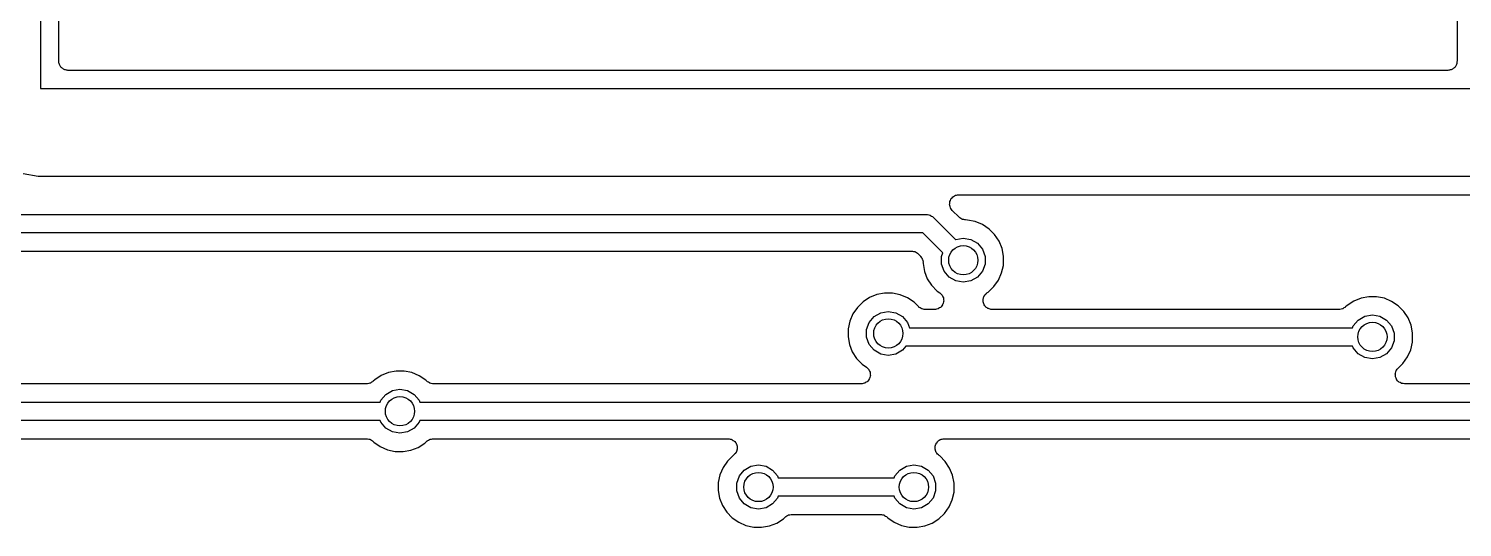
# Model space of a CAD drawing. Extents: x 70 to 229, y -105 to -40.
# Drawn here: x 188.12 to 207.72, y -77.15 to -70.34 of the extents above; entities that cross this region are included whole.
import ezdxf

# ---------------------------------------------------------------- set-up
doc = ezdxf.new("R2010")
doc.units = 0
doc.header["$MEASUREMENT"] = 0
doc.layers.add('BLACK', color=7, linetype='CONTINUOUS')

msp = doc.modelspace()

# ---------------------------------------------------------------- linework, layer by layer
at = {"layer": 'Black'}
for p, q in [((188.287, -66.2458), (188.287, -71.155)), ((207.65, -68.7227), (207.65, -70.78)), ((188.537, -70.78), (188.537, -69.5597)), ((188.539, -70.7908), (188.537, -70.78)), ((188.539, -70.8017), (188.539, -70.7908)), ((188.543, -70.812), (188.539, -70.8017)), ((188.545, -70.8228), (188.543, -70.812)), ((188.55, -70.8322), (188.545, -70.8228)), ((188.554, -70.8425), (188.55, -70.8322)), ((188.561, -70.8509), (188.554, -70.8425)), ((188.566, -70.8603), (188.561, -70.8509)), ((188.575, -70.8674), (188.566, -70.8603)), ((188.582, -70.8758), (188.575, -70.8674)), ((188.591, -70.8812), (188.582, -70.8758)), ((188.599, -70.8883), (188.591, -70.8812)), ((188.61, -70.892), (188.599, -70.8883)), ((188.619, -70.8975), (188.61, -70.892)), ((188.63, -70.8994), (188.619, -70.8975)), ((188.64, -70.9031), (188.63, -70.8994)), ((188.651, -70.9031), (188.64, -70.9031)), ((188.662, -70.905), (188.651, -70.9031)), ((207.525, -70.905), (188.662, -70.905)), ((207.536, -70.9031), (207.525, -70.905)), ((207.547, -70.9031), (207.536, -70.9031)), ((207.557, -70.8994), (207.547, -70.9031)), ((207.568, -70.8975), (207.557, -70.8994)), ((207.577, -70.892), (207.568, -70.8975)), ((207.587, -70.8883), (207.577, -70.892)), ((207.596, -70.8812), (207.587, -70.8883)), ((207.605, -70.8758), (207.596, -70.8812)), ((207.612, -70.8674), (207.605, -70.8758)), ((207.621, -70.8603), (207.612, -70.8674)), ((207.626, -70.8509), (207.621, -70.8603)), ((207.633, -70.8425), (207.626, -70.8509)), ((207.637, -70.8322), (207.633, -70.8425)), ((207.642, -70.8228), (207.637, -70.8322)), ((207.644, -70.812), (207.642, -70.8228)), ((207.648, -70.8017), (207.644, -70.812)), ((207.65, -70.78), (207.648, -70.7908)), ((207.648, -70.7908), (207.648, -70.8017)), ((188.287, -71.155), (207.9, -71.155)), ((188.255, -72.355), (188.05, -72.3188)), ((207.995, -72.355), (188.255, -72.355)), ((200.716, -72.6976), (200.723, -72.6828)), ((200.716, -72.7031), (200.716, -72.6976)), ((200.723, -72.6828), (200.729, -72.6675)), ((200.729, -72.6675), (200.732, -72.6633)), ((200.732, -72.6633), (200.735, -72.6583)), ((200.735, -72.6583), (200.746, -72.6468)), ((200.746, -72.6468), (200.757, -72.6342)), ((200.757, -72.6342), (200.762, -72.6315)), ((200.762, -72.6315), (200.765, -72.6276)), ((200.765, -72.6276), (200.78, -72.6207)), ((200.78, -72.6207), (200.794, -72.6125)), ((200.794, -72.6125), (200.8, -72.6116)), ((200.8, -72.6116), (200.805, -72.6093)), ((200.805, -72.6093), (200.821, -72.6078)), ((200.821, -72.6078), (200.837, -72.605)), ((200.837, -72.605), (207.989, -72.605)), ((186.674, -72.875), (200.4, -72.875)), ((200.4, -72.875), (200.405, -72.876)), ((200.405, -72.876), (200.411, -72.8755)), ((200.411, -72.8755), (200.427, -72.8797)), ((200.427, -72.8797), (200.443, -72.8825)), ((200.443, -72.8825), (200.448, -72.8853)), ((200.448, -72.8853), (200.453, -72.8867)), ((200.453, -72.8867), (200.466, -72.8961)), ((200.466, -72.8961), (200.48, -72.9042)), ((200.713, -72.7409), (200.714, -72.7246)), ((200.714, -72.7462), (200.713, -72.7409)), ((200.714, -72.7083), (200.716, -72.7031)), ((200.714, -72.7246), (200.714, -72.7083)), ((200.714, -72.7517), (200.714, -72.7462)), ((200.72, -72.767), (200.714, -72.7517)), ((200.724, -72.7828), (200.72, -72.767)), ((200.727, -72.7873), (200.724, -72.7828)), ((200.729, -72.7925), (200.727, -72.7873)), ((200.739, -72.805), (200.729, -72.7925)), ((200.749, -72.8184), (200.739, -72.805)), ((200.844, -72.9136), (200.749, -72.8184)), ((200.48, -72.9042), (200.484, -72.9085)), ((200.484, -72.9085), (200.488, -72.9116)), ((200.488, -72.9116), (200.795, -73.2182)), ((200.848, -72.9165), (200.844, -72.9136)), ((200.851, -72.9204), (200.848, -72.9165)), ((200.866, -72.9289), (200.851, -72.9204)), ((200.879, -72.9385), (200.866, -72.9289)), ((200.884, -72.9398), (200.879, -72.9385)), ((200.889, -72.9423), (200.884, -72.9398)), ((200.905, -72.9454), (200.889, -72.9423)), ((200.921, -72.9497), (200.905, -72.9454)), ((200.926, -72.9493), (200.921, -72.9497)), ((200.931, -72.9502), (200.926, -72.9493)), ((200.958, -72.9504), (200.931, -72.9502)), ((201.063, -72.972), (200.958, -72.9504)), ((201.163, -73.0138), (201.063, -72.972)), ((201.252, -73.0742), (201.163, -73.0138)), ((201.328, -73.1507), (201.252, -73.0742)), ((200.348, -73.125), (186.674, -73.125)), ((200.621, -73.3982), (200.348, -73.125)), ((200.795, -73.2182), (200.797, -73.217)), ((200.797, -73.217), (200.9, -73.1989)), ((200.9, -73.1989), (201.003, -73.217)), ((201.003, -73.217), (201.094, -73.2693)), ((201.094, -73.2693), (201.161, -73.3494)), ((201.388, -73.2405), (201.328, -73.1507)), ((201.429, -73.3403), (201.388, -73.2405)), ((186.704, -73.375), (200.193, -73.375)), ((200.193, -73.375), (200.198, -73.376)), ((200.198, -73.376), (200.204, -73.3755)), ((200.204, -73.3755), (200.22, -73.3797)), ((200.22, -73.3797), (200.236, -73.3825)), ((200.236, -73.3825), (200.24, -73.3853)), ((200.24, -73.3853), (200.246, -73.3867)), ((200.246, -73.3867), (200.259, -73.3961)), ((200.259, -73.3961), (200.273, -73.4042)), ((200.273, -73.4042), (200.277, -73.4085)), ((200.277, -73.4085), (200.281, -73.4116)), ((200.281, -73.4116), (200.313, -73.4432)), ((200.313, -73.4432), (200.317, -73.4484)), ((200.317, -73.4484), (200.321, -73.4526)), ((200.321, -73.4526), (200.329, -73.4661)), ((200.329, -73.4661), (200.338, -73.4787)), ((200.338, -73.4787), (200.339, -73.4849)), ((200.339, -73.4849), (200.343, -73.4905)), ((200.603, -73.4477), (200.621, -73.3982)), ((200.603, -73.5523), (200.603, -73.4477)), ((201.161, -73.3494), (201.197, -73.4477)), ((201.197, -73.4477), (201.197, -73.5523)), ((201.45, -73.4452), (201.429, -73.3403)), ((201.448, -73.5701), (201.45, -73.4452)), ((200.343, -73.4905), (200.345, -73.5057)), ((200.345, -73.5057), (200.349, -73.5207)), ((200.349, -73.5207), (200.348, -73.527)), ((200.348, -73.527), (200.349, -73.5333)), ((200.349, -73.5333), (200.349, -73.5463)), ((200.349, -73.5463), (200.369, -73.6523)), ((200.369, -73.6523), (200.408, -73.7526)), ((200.639, -73.6506), (200.603, -73.5523)), ((200.706, -73.7307), (200.639, -73.6506)), ((201.161, -73.6506), (201.094, -73.7307)), ((201.197, -73.5523), (201.161, -73.6506)), ((201.381, -73.773), (201.424, -73.6745)), ((201.424, -73.6745), (201.448, -73.5701)), ((200.408, -73.7526), (200.467, -73.8433)), ((200.467, -73.8433), (200.542, -73.9209)), ((200.797, -73.783), (200.706, -73.7307)), ((200.9, -73.8011), (200.797, -73.783)), ((201.003, -73.783), (200.9, -73.8011)), ((201.094, -73.7307), (201.003, -73.783)), ((201.24, -73.9355), (201.318, -73.8611)), ((201.318, -73.8611), (201.381, -73.773)), ((199.529, -74.0693), (199.452, -74.1448)), ((199.619, -74.0102), (199.529, -74.0693)), ((199.719, -73.9698), (199.619, -74.0102)), ((199.825, -73.9496), (199.719, -73.9698)), ((199.933, -73.9504), (199.825, -73.9496)), ((200.038, -73.972), (199.933, -73.9504)), ((200.138, -74.0138), (200.038, -73.972)), ((200.227, -74.0742), (200.138, -74.0138)), ((200.29, -74.1371), (200.227, -74.0742)), ((200.542, -73.9209), (200.578, -73.9464)), ((200.578, -73.9464), (200.583, -73.9504)), ((200.583, -73.9504), (200.587, -73.9532)), ((200.587, -73.9532), (200.598, -73.9656)), ((200.598, -73.9656), (200.609, -73.9769)), ((200.609, -73.9769), (200.612, -73.9821)), ((200.612, -73.9821), (200.615, -73.9865)), ((200.615, -73.9865), (200.621, -74.0016)), ((200.621, -74.0016), (200.628, -74.0162)), ((200.63, -74.0707), (200.625, -74.0858)), ((200.628, -74.0162), (200.628, -74.0219)), ((200.628, -74.0219), (200.63, -74.0273)), ((200.63, -74.0273), (200.63, -74.0434)), ((200.63, -74.0434), (200.632, -74.0595)), ((200.632, -74.0595), (200.63, -74.065)), ((200.63, -74.065), (200.63, -74.0707)), ((201.17, -74.0542), (201.172, -74.0408)), ((201.172, -74.0624), (201.17, -74.0542)), ((201.172, -74.0273), (201.174, -74.0195)), ((201.172, -74.0408), (201.172, -74.0273)), ((201.172, -74.0707), (201.172, -74.0624)), ((201.176, -74.0834), (201.172, -74.0707)), ((201.174, -74.0195), (201.176, -74.0112)), ((201.176, -74.0112), (201.182, -73.9992)), ((201.182, -73.9992), (201.186, -73.9865)), ((201.186, -73.9865), (201.192, -73.9801)), ((201.192, -73.9801), (201.196, -73.9727)), ((201.196, -73.9727), (201.206, -73.9636)), ((201.206, -73.9636), (201.214, -73.9532)), ((201.214, -73.9532), (201.222, -73.9491)), ((201.222, -73.9491), (201.228, -73.9435)), ((201.228, -73.9435), (201.24, -73.9355)), ((206.236, -74.0592), (206.146, -74.1183)), ((206.336, -74.0188), (206.236, -74.0592)), ((206.442, -73.9986), (206.336, -74.0188)), ((206.55, -73.9994), (206.442, -73.9986)), ((206.655, -74.021), (206.55, -73.9994)), ((206.755, -74.0628), (206.655, -74.021)), ((206.844, -74.1232), (206.755, -74.0628)), ((199.391, -74.2338), (199.348, -74.3329)), ((199.452, -74.1448), (199.391, -74.2338)), ((199.614, -74.3494), (199.681, -74.2693)), ((199.681, -74.2693), (199.772, -74.217)), ((199.772, -74.217), (199.875, -74.1989)), ((199.875, -74.1989), (199.978, -74.217)), ((199.978, -74.217), (200.069, -74.2693)), ((200.069, -74.2693), (200.136, -74.3494)), ((200.294, -74.1404), (200.29, -74.1371)), ((200.298, -74.1448), (200.294, -74.1404)), ((200.312, -74.1528), (200.298, -74.1448)), ((200.325, -74.1621), (200.312, -74.1528)), ((200.331, -74.1636), (200.325, -74.1621)), ((200.336, -74.1665), (200.331, -74.1636)), ((200.352, -74.1693), (200.336, -74.1665)), ((200.367, -74.1735), (200.352, -74.1693)), ((200.373, -74.173), (200.367, -74.1735)), ((200.378, -74.174), (200.373, -74.173)), ((200.507, -74.174), (200.378, -74.174)), ((200.513, -74.173), (200.507, -74.174)), ((200.518, -74.1735), (200.513, -74.173)), ((200.534, -74.1693), (200.518, -74.1735)), ((200.55, -74.1665), (200.534, -74.1693)), ((200.555, -74.1636), (200.55, -74.1665)), ((200.56, -74.1621), (200.555, -74.1636)), ((200.574, -74.1528), (200.56, -74.1621)), ((200.587, -74.1448), (200.574, -74.1528)), ((200.591, -74.1404), (200.587, -74.1448)), ((200.596, -74.1371), (200.591, -74.1404)), ((200.605, -74.1238), (200.596, -74.1371)), ((200.615, -74.1115), (200.605, -74.1238)), ((200.617, -74.1061), (200.615, -74.1115)), ((200.621, -74.1014), (200.617, -74.1061)), ((200.625, -74.0858), (200.621, -74.1014)), ((201.179, -74.0966), (201.176, -74.0834)), ((201.184, -74.1037), (201.179, -74.0966)), ((201.186, -74.1115), (201.184, -74.1037)), ((201.195, -74.1219), (201.186, -74.1115)), ((201.202, -74.1333), (201.195, -74.1219)), ((201.209, -74.1384), (201.202, -74.1333)), ((201.214, -74.1448), (201.209, -74.1384)), ((201.226, -74.1515), (201.214, -74.1448)), ((201.237, -74.1598), (201.226, -74.1515)), ((201.245, -74.1623), (201.237, -74.1598)), ((201.252, -74.1665), (201.245, -74.1623)), ((201.265, -74.1688), (201.252, -74.1665)), ((201.278, -74.1729), (201.265, -74.1688)), ((201.286, -74.1726), (201.278, -74.1729)), ((201.295, -74.174), (201.286, -74.1726)), ((206.038, -74.174), (201.295, -74.174)), ((206.043, -74.1732), (206.038, -74.174)), ((206.047, -74.1736), (206.043, -74.1732)), ((206.064, -74.1694), (206.047, -74.1736)), ((206.081, -74.1665), (206.064, -74.1694)), ((206.085, -74.164), (206.081, -74.1665)), ((206.089, -74.1628), (206.085, -74.164)), ((206.103, -74.1532), (206.089, -74.1628)), ((206.118, -74.1448), (206.103, -74.1532)), ((206.121, -74.141), (206.118, -74.1448)), ((206.125, -74.1383), (206.121, -74.141)), ((206.146, -74.1183), (206.125, -74.1383)), ((206.298, -74.3183), (206.389, -74.266)), ((206.389, -74.266), (206.492, -74.2479)), ((206.492, -74.2479), (206.595, -74.266)), ((206.595, -74.266), (206.686, -74.3183)), ((206.92, -74.1997), (206.844, -74.1232)), ((206.98, -74.2895), (206.92, -74.1997)), ((199.326, -74.4384), (199.324, -74.5462)), ((199.348, -74.3329), (199.326, -74.4384)), ((199.578, -74.4477), (199.614, -74.3494)), ((199.578, -74.5523), (199.578, -74.4477)), ((200.136, -74.3494), (200.163, -74.424)), ((200.163, -74.424), (206.222, -74.424)), ((206.222, -74.424), (206.231, -74.3984)), ((206.231, -74.3984), (206.298, -74.3183)), ((206.686, -74.3183), (206.753, -74.3984)), ((206.753, -74.3984), (206.789, -74.4967)), ((207.021, -74.3893), (206.98, -74.2895)), ((207.042, -74.4942), (207.021, -74.3893)), ((199.324, -74.5462), (199.344, -74.6523)), ((199.344, -74.6523), (199.383, -74.7526)), ((199.614, -74.6506), (199.578, -74.5523)), ((199.681, -74.7307), (199.614, -74.6506)), ((206.789, -74.6013), (206.753, -74.6996)), ((206.789, -74.4967), (206.789, -74.6013)), ((207.016, -74.7235), (207.04, -74.6191)), ((207.04, -74.6191), (207.042, -74.4942)), ((199.383, -74.7526), (199.442, -74.8433)), ((199.442, -74.8433), (199.517, -74.9209)), ((199.772, -74.783), (199.681, -74.7307)), ((199.875, -74.8011), (199.772, -74.783)), ((199.978, -74.783), (199.875, -74.8011)), ((200.069, -74.7307), (199.978, -74.783)), ((200.116, -74.674), (200.069, -74.7307)), ((206.222, -74.674), (200.116, -74.674)), ((206.231, -74.6996), (206.222, -74.674)), ((206.298, -74.7797), (206.231, -74.6996)), ((206.389, -74.832), (206.298, -74.7797)), ((206.492, -74.8501), (206.389, -74.832)), ((206.595, -74.832), (206.492, -74.8501)), ((206.686, -74.7797), (206.595, -74.832)), ((206.753, -74.6996), (206.686, -74.7797)), ((206.91, -74.9101), (206.973, -74.822)), ((206.973, -74.822), (207.016, -74.7235)), ((193.044, -75.0348), (192.944, -75.0752)), ((193.15, -75.0146), (193.044, -75.0348)), ((193.258, -75.0154), (193.15, -75.0146)), ((193.363, -75.037), (193.258, -75.0154)), ((193.463, -75.0788), (193.363, -75.037)), ((199.517, -74.9209), (199.576, -74.9624)), ((199.576, -74.9624), (199.581, -74.9664)), ((199.581, -74.9664), (199.586, -74.9692)), ((199.586, -74.9692), (199.596, -74.9816)), ((199.596, -74.9816), (199.607, -74.9929)), ((199.607, -74.9929), (199.61, -74.9981)), ((199.61, -74.9981), (199.613, -75.0025)), ((199.613, -75.0025), (199.619, -75.0176)), ((199.619, -75.0176), (199.626, -75.0322)), ((199.626, -75.0322), (199.626, -75.0379)), ((199.626, -75.0379), (199.628, -75.0433)), ((199.628, -75.0433), (199.628, -75.0594)), ((206.805, -75.0511), (206.806, -75.0473)), ((206.806, -75.0689), (206.805, -75.0511)), ((206.806, -75.0433), (206.812, -75.0265)), ((206.806, -75.0473), (206.806, -75.0433)), ((206.812, -75.0265), (206.817, -75.0094)), ((206.817, -75.0094), (206.819, -75.0062)), ((206.819, -75.0062), (206.821, -75.0025)), ((206.821, -75.0025), (206.832, -74.9888)), ((206.832, -74.9888), (206.843, -74.9745)), ((206.843, -74.9745), (206.91, -74.9101)), ((192.746, -75.19), (175.314, -75.19)), ((192.751, -75.1892), (192.746, -75.19)), ((192.755, -75.1896), (192.751, -75.1892)), ((192.772, -75.1854), (192.755, -75.1896)), ((192.789, -75.1825), (192.772, -75.1854)), ((192.793, -75.18), (192.789, -75.1825)), ((192.797, -75.1788), (192.793, -75.18)), ((192.811, -75.1692), (192.797, -75.1788)), ((192.826, -75.1608), (192.811, -75.1692)), ((192.829, -75.157), (192.826, -75.1608)), ((192.833, -75.1543), (192.829, -75.157)), ((192.854, -75.1343), (192.833, -75.1543)), ((192.944, -75.0752), (192.854, -75.1343)), ((193.552, -75.1392), (193.463, -75.0788)), ((193.566, -75.1531), (193.552, -75.1392)), ((193.571, -75.1564), (193.566, -75.1531)), ((193.574, -75.1608), (193.571, -75.1564)), ((193.588, -75.1688), (193.574, -75.1608)), ((193.602, -75.1781), (193.588, -75.1688)), ((193.607, -75.1796), (193.602, -75.1781)), ((193.612, -75.1825), (193.607, -75.1796)), ((193.628, -75.1853), (193.612, -75.1825)), ((193.643, -75.1895), (193.628, -75.1853)), ((193.649, -75.189), (193.643, -75.1895)), ((193.655, -75.19), (193.649, -75.189)), ((199.505, -75.19), (193.655, -75.19)), ((199.511, -75.189), (199.505, -75.19)), ((199.516, -75.1895), (199.511, -75.189)), ((199.532, -75.1853), (199.516, -75.1895)), ((199.548, -75.1825), (199.532, -75.1853)), ((199.553, -75.1796), (199.548, -75.1825)), ((199.558, -75.1781), (199.553, -75.1796)), ((199.572, -75.1688), (199.558, -75.1781)), ((199.586, -75.1608), (199.572, -75.1688)), ((199.589, -75.1564), (199.586, -75.1608)), ((199.594, -75.1531), (199.589, -75.1564)), ((199.603, -75.1398), (199.594, -75.1531)), ((199.613, -75.1275), (199.603, -75.1398)), ((199.615, -75.1221), (199.613, -75.1275)), ((199.619, -75.1174), (199.615, -75.1221)), ((199.623, -75.1018), (199.619, -75.1174)), ((199.628, -75.0867), (199.623, -75.1018)), ((199.628, -75.0594), (199.63, -75.0755)), ((199.63, -75.0755), (199.628, -75.081)), ((199.628, -75.081), (199.628, -75.0867)), ((206.806, -75.0867), (206.806, -75.0689)), ((206.807, -75.0904), (206.806, -75.0867)), ((206.807, -75.0944), (206.807, -75.0904)), ((206.815, -75.1107), (206.807, -75.0944)), ((206.821, -75.1275), (206.815, -75.1107)), ((206.823, -75.1305), (206.821, -75.1275)), ((206.825, -75.1342), (206.823, -75.1305)), ((206.837, -75.1471), (206.825, -75.1342)), ((206.849, -75.1608), (206.837, -75.1471)), ((206.852, -75.1627), (206.849, -75.1608)), ((206.855, -75.1656), (206.852, -75.1627)), ((206.871, -75.1735), (206.855, -75.1656)), ((206.886, -75.1825), (206.871, -75.1735)), ((206.89, -75.1832), (206.886, -75.1825)), ((206.894, -75.1849), (206.89, -75.1832)), ((206.911, -75.1869), (206.894, -75.1849)), ((206.929, -75.19), (206.911, -75.1869)), ((212.779, -75.19), (206.929, -75.19)), ((175.153, -75.44), (192.93, -75.44)), ((192.93, -75.44), (192.939, -75.4144)), ((192.939, -75.4144), (193.006, -75.3343)), ((193.006, -75.3343), (193.097, -75.282)), ((193.097, -75.282), (193.2, -75.2639)), ((193.2, -75.2639), (193.303, -75.282)), ((193.303, -75.282), (193.394, -75.3343)), ((193.394, -75.3343), (193.461, -75.4144)), ((193.461, -75.4144), (193.47, -75.44)), ((193.47, -75.44), (212.963, -75.44)), ((192.93, -75.69), (175.183, -75.69)), ((192.939, -75.7156), (192.93, -75.69)), ((193.006, -75.7957), (192.939, -75.7156)), ((193.097, -75.848), (193.006, -75.7957)), ((193.394, -75.7957), (193.303, -75.848)), ((193.461, -75.7156), (193.394, -75.7957)), ((193.47, -75.69), (193.461, -75.7156)), ((212.963, -75.69), (193.47, -75.69)), ((175.391, -75.94), (192.744, -75.94)), ((192.744, -75.94), (192.751, -75.9411)), ((192.751, -75.9411), (192.758, -75.9407)), ((192.758, -75.9407), (192.772, -75.9449)), ((192.772, -75.9449), (192.787, -75.9475)), ((192.787, -75.9475), (192.793, -75.9508)), ((192.793, -75.9508), (192.799, -75.9526)), ((192.799, -75.9526), (192.812, -75.9616)), ((192.812, -75.9616), (192.825, -75.9692)), ((192.825, -75.9692), (192.829, -75.9743)), ((192.829, -75.9743), (192.834, -75.9782)), ((192.834, -75.9782), (192.842, -75.9859)), ((192.842, -75.9859), (192.93, -76.0474)), ((193.2, -75.8661), (193.097, -75.848)), ((193.303, -75.848), (193.2, -75.8661)), ((193.449, -76.0583), (193.54, -76.0005)), ((193.54, -76.0005), (193.568, -75.9745)), ((193.568, -75.9745), (193.571, -75.9723)), ((193.571, -75.9723), (193.573, -75.9692)), ((193.573, -75.9692), (193.589, -75.9603)), ((193.589, -75.9603), (193.604, -75.9505)), ((193.604, -75.9505), (193.608, -75.9495)), ((193.608, -75.9495), (193.611, -75.9475)), ((193.611, -75.9475), (193.629, -75.9444)), ((193.629, -75.9444), (193.646, -75.9402)), ((193.646, -75.9402), (193.65, -75.9407)), ((193.65, -75.9407), (193.654, -75.94)), ((193.654, -75.94), (197.685, -75.94)), ((197.685, -75.94), (197.692, -75.9413)), ((197.692, -75.9413), (197.7, -75.9409)), ((197.7, -75.9409), (197.713, -75.945)), ((197.713, -75.945), (197.728, -75.9475)), ((197.728, -75.9475), (197.734, -75.9513)), ((197.734, -75.9513), (197.741, -75.9534)), ((197.741, -75.9534), (197.753, -75.962)), ((197.753, -75.962), (197.765, -75.9692)), ((197.765, -75.9692), (197.77, -75.975)), ((197.77, -75.975), (197.776, -75.9794)), ((197.776, -75.9794), (197.784, -75.9915)), ((197.784, -75.9915), (197.793, -76.0025)), ((197.793, -76.0025), (197.796, -76.0095)), ((197.796, -76.0095), (197.8, -76.0158)), ((197.8, -76.0158), (197.803, -76.0298)), ((197.803, -76.0298), (197.808, -76.0433)), ((200.516, -76.0433), (200.521, -76.029)), ((200.521, -76.029), (200.525, -76.0142)), ((200.525, -76.0142), (200.528, -76.0087)), ((200.528, -76.0087), (200.531, -76.0025)), ((200.531, -76.0025), (200.541, -75.9908)), ((200.541, -75.9908), (200.549, -75.9782)), ((200.549, -75.9782), (200.554, -75.9743)), ((200.554, -75.9743), (200.559, -75.9692)), ((200.559, -75.9692), (200.572, -75.9616)), ((200.572, -75.9616), (200.584, -75.9526)), ((200.584, -75.9526), (200.591, -75.9508)), ((200.591, -75.9508), (200.596, -75.9475)), ((200.596, -75.9475), (200.611, -75.9449)), ((200.611, -75.9449), (200.626, -75.9407)), ((200.626, -75.9407), (200.632, -75.9411)), ((200.632, -75.9411), (200.639, -75.94)), ((200.639, -75.94), (212.777, -75.94)), ((192.93, -76.0474), (193.029, -76.0906)), ((193.029, -76.0906), (193.135, -76.1138)), ((193.135, -76.1138), (193.242, -76.116)), ((193.242, -76.116), (193.349, -76.0973)), ((193.349, -76.0973), (193.449, -76.0583)), ((197.757, -76.166), (197.677, -76.2448)), ((197.759, -76.1645), (197.757, -76.166)), ((197.765, -76.1608), (197.759, -76.1645)), ((197.774, -76.1497), (197.765, -76.1608)), ((197.785, -76.1399), (197.774, -76.1497)), ((197.788, -76.1332), (197.785, -76.1399)), ((197.793, -76.1275), (197.788, -76.1332)), ((197.798, -76.114), (197.793, -76.1275)), ((197.804, -76.1011), (197.798, -76.114)), ((197.805, -76.0937), (197.804, -76.1011)), ((197.808, -76.0867), (197.805, -76.0937)), ((197.808, -76.0433), (197.808, -76.0508)), ((197.808, -76.0508), (197.81, -76.058)), ((197.81, -76.058), (197.808, -76.0723)), ((197.808, -76.0723), (197.808, -76.0867)), ((200.514, -76.0563), (200.516, -76.0499)), ((200.516, -76.0714), (200.514, -76.0563)), ((200.516, -76.0499), (200.516, -76.0433)), ((200.516, -76.0867), (200.516, -76.0714)), ((200.518, -76.0929), (200.516, -76.0867)), ((200.519, -76.0995), (200.518, -76.0929)), ((200.525, -76.1132), (200.519, -76.0995)), ((200.531, -76.1275), (200.525, -76.1132)), ((200.535, -76.1325), (200.531, -76.1275)), ((200.538, -76.1385), (200.535, -76.1325)), ((200.549, -76.1491), (200.538, -76.1385)), ((200.559, -76.1608), (200.549, -76.1491)), ((200.564, -76.1641), (200.559, -76.1608)), ((200.569, -76.1686), (200.564, -76.1641)), ((200.577, -76.1742), (200.569, -76.1686)), ((200.653, -76.2507), (200.577, -76.1742)), ((197.616, -76.3337), (197.573, -76.4329)), ((197.677, -76.2448), (197.616, -76.3337)), ((197.839, -76.4494), (197.906, -76.3693)), ((197.906, -76.3693), (197.997, -76.317)), ((197.997, -76.317), (198.1, -76.2989)), ((198.1, -76.2989), (198.203, -76.317)), ((198.203, -76.317), (198.294, -76.3693)), ((198.294, -76.3693), (198.361, -76.4494)), ((199.964, -76.4494), (200.031, -76.3693)), ((200.031, -76.3693), (200.122, -76.317)), ((200.122, -76.317), (200.225, -76.2989)), ((200.225, -76.2989), (200.328, -76.317)), ((200.328, -76.317), (200.419, -76.3693)), ((200.419, -76.3693), (200.486, -76.4494)), ((200.713, -76.3405), (200.653, -76.2507)), ((200.754, -76.4403), (200.713, -76.3405)), ((197.551, -76.5384), (197.549, -76.6462)), ((197.573, -76.4329), (197.551, -76.5384)), ((197.803, -76.5477), (197.839, -76.4494)), ((197.803, -76.6523), (197.803, -76.5477)), ((198.361, -76.4494), (198.37, -76.475)), ((198.37, -76.475), (199.955, -76.475)), ((199.955, -76.475), (199.964, -76.4494)), ((200.486, -76.4494), (200.522, -76.5477)), ((200.522, -76.5477), (200.522, -76.6523)), ((200.775, -76.5452), (200.754, -76.4403)), ((200.773, -76.6701), (200.775, -76.5452)), ((197.549, -76.6462), (197.569, -76.7523)), ((197.569, -76.7523), (197.608, -76.8526)), ((197.839, -76.7506), (197.803, -76.6523)), ((197.906, -76.8307), (197.839, -76.7506)), ((198.361, -76.7506), (198.294, -76.8307)), ((198.37, -76.725), (198.361, -76.7506)), ((199.955, -76.725), (198.37, -76.725)), ((199.964, -76.7506), (199.955, -76.725)), ((200.031, -76.8307), (199.964, -76.7506)), ((200.486, -76.7506), (200.419, -76.8307)), ((200.522, -76.6523), (200.486, -76.7506)), ((200.706, -76.873), (200.749, -76.7745)), ((200.749, -76.7745), (200.773, -76.6701)), ((197.608, -76.8526), (197.667, -76.9433)), ((197.667, -76.9433), (197.742, -77.0209)), ((197.997, -76.883), (197.906, -76.8307)), ((198.1, -76.9011), (197.997, -76.883)), ((198.203, -76.883), (198.1, -76.9011)), ((198.294, -76.8307), (198.203, -76.883)), ((198.44, -77.0355), (198.468, -77.0095)), ((198.468, -77.0095), (198.471, -77.0073)), ((198.471, -77.0073), (198.473, -77.0042)), ((198.473, -77.0042), (198.489, -76.9953)), ((198.489, -76.9953), (198.504, -76.9855)), ((198.504, -76.9855), (198.508, -76.9845)), ((198.508, -76.9845), (198.511, -76.9825)), ((198.511, -76.9825), (198.529, -76.9794)), ((198.529, -76.9794), (198.546, -76.9752)), ((198.546, -76.9752), (198.55, -76.9757)), ((198.55, -76.9757), (198.554, -76.975)), ((198.554, -76.975), (199.769, -76.975)), ((199.769, -76.975), (199.776, -76.9761)), ((199.776, -76.9761), (199.782, -76.9757)), ((199.782, -76.9757), (199.797, -76.9799)), ((199.797, -76.9799), (199.812, -76.9825)), ((199.812, -76.9825), (199.818, -76.9858)), ((199.818, -76.9858), (199.824, -76.9877)), ((199.824, -76.9877), (199.837, -76.9966)), ((199.837, -76.9966), (199.85, -77.0042)), ((199.85, -77.0042), (199.854, -77.0093)), ((199.854, -77.0093), (199.859, -77.0132)), ((199.859, -77.0132), (199.867, -77.0209)), ((200.122, -76.883), (200.031, -76.8307)), ((200.225, -76.9011), (200.122, -76.883)), ((200.328, -76.883), (200.225, -76.9011)), ((200.419, -76.8307), (200.328, -76.883)), ((200.565, -77.0355), (200.643, -76.9611)), ((200.643, -76.9611), (200.706, -76.873)), ((197.742, -77.0209), (197.83, -77.0824)), ((197.83, -77.0824), (197.929, -77.1256)), ((197.929, -77.1256), (198.035, -77.1488)), ((198.035, -77.1488), (198.142, -77.151)), ((198.142, -77.151), (198.249, -77.1323)), ((198.249, -77.1323), (198.349, -77.0933)), ((198.349, -77.0933), (198.44, -77.0355)), ((199.867, -77.0209), (199.955, -77.0824)), ((199.955, -77.0824), (200.054, -77.1256)), ((200.054, -77.1256), (200.16, -77.1488)), ((200.16, -77.1488), (200.267, -77.151)), ((200.267, -77.151), (200.374, -77.1323)), ((200.374, -77.1323), (200.474, -77.0933)), ((200.474, -77.0933), (200.565, -77.0355))]:
    msp.add_line(p, q, dxfattribs=at)
for centre in [(200.9, -73.5), (199.875, -74.5), (206.492, -74.549), (193.2, -75.565), (198.1, -76.6), (200.225, -76.6)]:
    msp.add_circle(centre, 0.2, dxfattribs=at)

doc.saveas('drawing.dxf')
